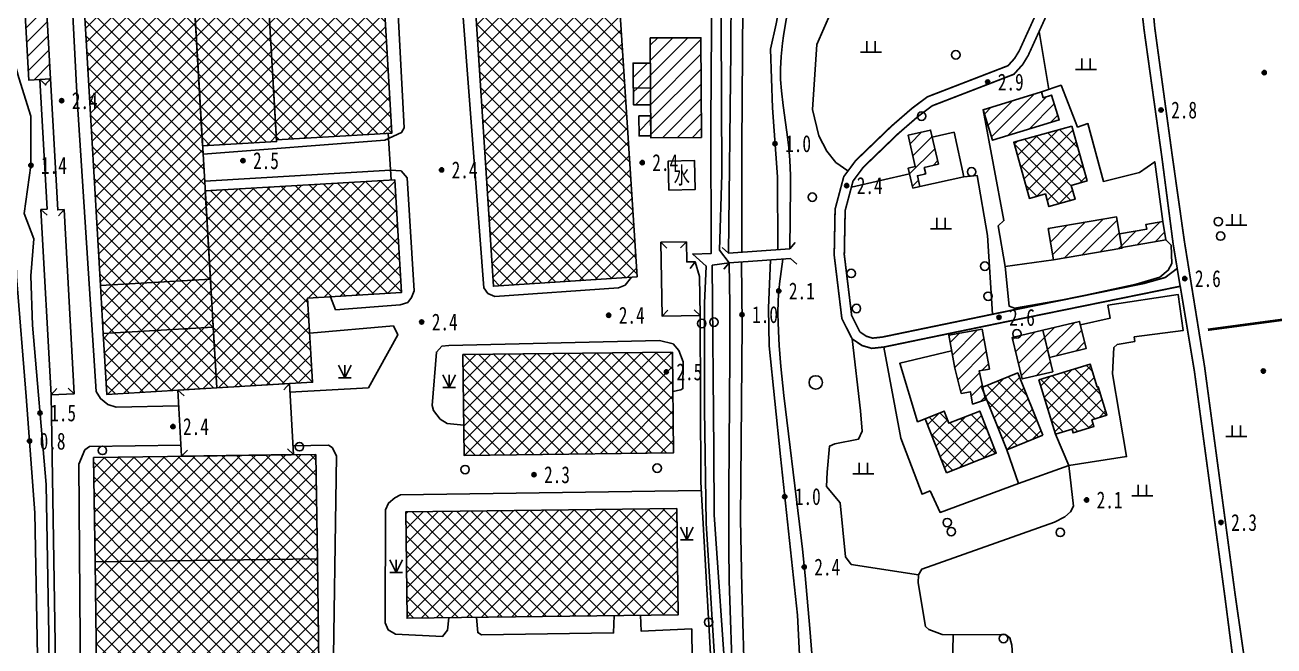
# Model space of a CAD drawing. Header units: metres. Extents: x 494039 to 619385, y 3351420 to 3402703.
# Drawn here: x 586165.7 to 586461.7, y 3394545.2 to 3394692.2 of the extents above; entities that cross this region are included whole.
import ezdxf
from ezdxf.enums import TextEntityAlignment as Align

# ---------------------------------------------------------------- set-up
doc = ezdxf.new("R2010")
doc.units = ezdxf.units.M
for name, pattern in [('10421', [0]), ('2450', [0]), ('4410a', [0]), ('4440', [0]), ('5711', [0]), ('8521', [0]), ('8522', [0]), ('9610', [0])]:
    doc.linetypes.add(name, pattern=pattern)
for name, color, linetype in [('210100', 130, 'Continuous'), ('220200', 130, 'Continuous'), ('261000', 141, 'Continuous'), ('310300', 8, 'Continuous'), ('310500', 8, 'Continuous'), ('310600', 8, 'Continuous'), ('380202', 8, '2450'), ('420500', 8, 'Continuous'), ('430300', 8, 'Continuous'), ('430600', 8, '4440'), ('440100', 8, 'Continuous'), ('510301', 8, 'Continuous'), ('546001', 8, 'Continuous'), ('720100', 8, 'Continuous'), ('760201', 8, '8521'), ('760202', 8, '8522'), ('810100', 8, '9610'), ('810302', 8, 'Continuous'), ('810501', 8, 'Continuous'), ('820200', 8, 'Continuous')]:
    doc.layers.add(name, color=color, linetype=linetype)
pattern_1 = [(45, (0, 0), (-1.767766953, 1.767766953), []), (135, (0, 0), (-1.767766953, -1.767766953), [])]
pattern_2 = [(45, (0, 0), (-1.767766953, 1.767766953), [])]

# ---------------------------------------------------------------- blocks, each defined once
blk = doc.blocks.new('gc170')
at = {"linetype": 'Continuous'}
blk.add_circle((0, 0), 0.5, dxfattribs=at)
blk = doc.blocks.new('p_point')
for radius in [0.25, 0.2, 0.15, 0.1, 0.05]:
    blk.add_circle((0, 0), radius)
blk.add_point((0, 0))
blk = doc.blocks.new('vm')
at = {"linetype": 'Continuous'}
for p, q in [((1.25, 0), (-1.25, 0)), ((-0.5, 0), (-0.5, 1.3)), ((0.5, 1.3), (0.5, 0))]:
    blk.add_line(p, q, dxfattribs=at)
blk = doc.blocks.new('v1')
blk.add_circle((0, 0), 0.8)
blk = doc.blocks.new('gc124')
for p, q in [((-0.75, 1.5), (0, 0)), ((0, 0), (0, 1.5)), ((0, 0), (0.75, 1.5)), ((-0.75, 0), (0.75, 0))]:
    blk.add_line(p, q)
blk = doc.blocks.new('1-3&1-4')
at = {"layer": '310300', "linetype": 'Continuous'}
h = blk.add_hatch(dxfattribs=at)
h.set_pattern_fill('ANSI31', color=8, scale=20, style=0)
h.set_pattern_definition(pattern_2)
h.paths.add_polyline_path([(586171.696, 3394679.4743), (586166.5362, 3394679.1894), (586164.3485, 3394718.8137), (586169.5083, 3394719.0986)])
h = blk.add_hatch(dxfattribs=at)
h.set_pattern_fill('ANSI31', color=8, scale=20, style=0)
h.set_pattern_definition(pattern_2)
h.paths.add_polyline_path([(586325.9522, 3394665.594), (586313.9503, 3394665.5444), (586313.8524, 3394689.1935), (586325.8543, 3394689.2432)])
h = blk.add_hatch(dxfattribs=at)
h.set_pattern_fill('ANSI31', color=8, scale=20, style=0)
h.set_pattern_definition(pattern_2)
h.paths.add_polyline_path([(586313.9015, 3394677.3413), (586309.7908, 3394677.3243), (586309.7664, 3394683.2112), (586313.8771, 3394683.2282)])
h = blk.add_hatch(dxfattribs=at)
h.set_pattern_fill('ANSI31', color=8, scale=20, style=0)
h.set_pattern_definition(pattern_2)
h.paths.add_polyline_path([(586313.9181, 3394673.3307), (586309.8927, 3394673.3141), (586309.8761, 3394677.3246), (586313.9015, 3394677.3413)])
h = blk.add_hatch(dxfattribs=at)
h.set_pattern_fill('ANSI31', color=8, scale=20, style=0)
h.set_pattern_definition(pattern_2)
h.paths.add_polyline_path([(586406.5725, 3394676.4214), (586406.996, 3394675.0349), (586408.9764, 3394675.6398), (586410.7683, 3394669.7732), (586394.9361, 3394664.9374), (586392.7207, 3394672.1905)])
h = blk.add_hatch(dxfattribs=at)
h.set_pattern_fill('ANSI31', color=8, scale=20, style=0)
h.set_pattern_definition(pattern_2)
h.paths.add_polyline_path([(586313.9484, 3394665.9999), (586311.1921, 3394665.9885), (586311.1725, 3394670.7365), (586313.9288, 3394670.7479)])
h = blk.add_hatch(dxfattribs=at)
h.set_pattern_fill('ANSI31', color=8, scale=20, style=0)
h.set_pattern_definition(pattern_2)
h.paths.add_polyline_path([(586382.1385, 3394659.2687), (586378.7964, 3394658.4993), (586379.1441, 3394656.9887), (586377.1668, 3394656.5335), (586377.7468, 3394654.0138), (586376.085, 3394653.6313), (586374.9962, 3394658.3608), (586376.6664, 3394658.7454), (586374.9674, 3394666.1258), (586380.2785, 3394667.3484)])
h = blk.add_hatch(dxfattribs=at)
h.set_pattern_fill('ANSI31', color=8, scale=20, style=0)
h.set_pattern_definition(pattern_2)
h.paths.add_polyline_path([(586409.4185, 3394636.6283), (586408.1558, 3394644.0547), (586424.3519, 3394646.8085), (586425.6146, 3394639.3821)])
h = blk.add_hatch(dxfattribs=at)
h.set_pattern_fill('ANSI31', color=8, scale=20, style=0)
h.set_pattern_definition(pattern_2)
h.paths.add_polyline_path([(586425.0395, 3394642.7648), (586431.5295, 3394643.8683), (586431.3352, 3394645.0111), (586435.3256, 3394645.6895), (586436.0617, 3394641.3602), (586425.5813, 3394639.5782)])
h = blk.add_hatch(dxfattribs=at)
h.set_pattern_fill('ANSI31', color=8, scale=20, style=0)
h.set_pattern_definition(pattern_2)
h.paths.add_polyline_path([(586406.9072, 3394619.9896), (586415.6001, 3394622.0575), (586417.1347, 3394615.6065), (586408.4418, 3394613.5386)])
h = blk.add_hatch(dxfattribs=at)
h.set_pattern_fill('ANSI31', color=8, scale=20, style=0)
h.set_pattern_definition(pattern_2)
h.paths.add_polyline_path([(586392.547, 3394620.2302), (586394.2362, 3394610.7861), (586391.7595, 3394610.3431), (586393.2961, 3394603.452), (586390.2451, 3394602.4917), (586389.7222, 3394605.4153), (586387.5499, 3394605.0267), (586385.995, 3394611.0075), (586384.5996, 3394618.8086)])
h = blk.add_hatch(dxfattribs=at)
h.set_pattern_fill('ANSI31', color=8, scale=20, style=0)
h.set_pattern_definition(pattern_2)
h.paths.add_polyline_path([(586409.2469, 3394610.1541), (586401.9958, 3394608.4292), (586399.6561, 3394618.2647), (586406.9072, 3394619.9896)])
at = {"layer": '310500', "linetype": 'Continuous'}
h = blk.add_hatch(dxfattribs=at)
h.set_pattern_fill('ANSI37', color=8, scale=20, style=0)
h.set_pattern_definition(pattern_1)
h.paths.add_polyline_path([(586209.6029, 3394632.0674), (586183.5438, 3394630.5431), (586177.8522, 3394727.8448), (586203.9112, 3394729.3691)])
h = blk.add_hatch(dxfattribs=at)
h.set_pattern_fill('ANSI37', color=8, scale=20, style=0)
h.set_pattern_definition(pattern_1)
h.paths.add_polyline_path([(586203.9112, 3394729.3691), (586221.4561, 3394730.3954), (586225.3017, 3394664.6524), (586207.7569, 3394663.6261)])
h = blk.add_hatch(dxfattribs=at)
h.set_pattern_fill('ANSI37', color=8, scale=20, style=0)
h.set_pattern_definition(pattern_1)
h.paths.add_polyline_path([(586310.7371, 3394632.6135), (586276.6933, 3394630.4033), (586270.9206, 3394719.3228), (586304.9643, 3394721.5329)])
h = blk.add_hatch(dxfattribs=at)
h.set_pattern_fill('ANSI37', color=8, scale=20, style=0)
h.set_pattern_definition(pattern_1)
h.paths.add_polyline_path([(586222.51, 3394712.3787), (586249.8599, 3394713.9785), (586252.6272, 3394666.6699), (586225.2773, 3394665.0701)])
h = blk.add_hatch(dxfattribs=at)
h.set_pattern_fill('ANSI37', color=8, scale=20, style=0)
h.set_pattern_definition(pattern_1)
h.paths.add_polyline_path([(586413.7272, 3394668.3282), (586417.3845, 3394655.322), (586413.6279, 3394654.2657), (586414.5494, 3394650.9888), (586408.3354, 3394649.2415), (586407.4878, 3394652.2557), (586403.7197, 3394651.1961), (586399.9886, 3394664.465)])
h = blk.add_hatch(dxfattribs=at)
h.set_pattern_fill('ANSI37', color=8, scale=20, style=0)
h.set_pattern_definition(pattern_1)
h.paths.add_polyline_path([(586208.3798, 3394652.9766), (586253.3112, 3394655.6048), (586254.8736, 3394628.8953), (586232.6517, 3394627.5954), (586233.819, 3394607.6399), (586211.1095, 3394606.3115)])
h = blk.add_hatch(dxfattribs=at)
h.set_pattern_fill('ANSI37', color=8, scale=20, style=0)
h.set_pattern_definition(pattern_1)
h.paths.add_polyline_path([(586209.6029, 3394632.0674), (586210.2684, 3394620.6901), (586184.2093, 3394619.1658), (586183.5438, 3394630.5431)])
h = blk.add_hatch(dxfattribs=at)
h.set_pattern_fill('ANSI37', color=8, scale=20, style=0)
h.set_pattern_definition(pattern_1)
h.paths.add_polyline_path([(586210.2684, 3394620.6901), (586211.1095, 3394606.3115), (586185.0504, 3394604.7872), (586184.2093, 3394619.1658)])
h = blk.add_hatch(dxfattribs=at)
h.set_pattern_fill('ANSI37', color=8, scale=20, style=0)
h.set_pattern_definition(pattern_1)
h.paths.add_polyline_path([(586319.0927, 3394614.8103), (586319.3861, 3394590.9524), (586269.7381, 3394590.3417), (586269.4446, 3394614.1996)])
h = blk.add_hatch(dxfattribs=at)
h.set_pattern_fill('ANSI37', color=8, scale=20, style=0)
h.set_pattern_definition(pattern_1)
h.paths.add_polyline_path([(586406.9164, 3394595.1373), (586398.36, 3394591.6742), (586392.3983, 3394606.4038), (586400.9547, 3394609.867)])
h = blk.add_hatch(dxfattribs=at)
h.set_pattern_fill('ANSI37', color=8, scale=20, style=0)
h.set_pattern_definition(pattern_1)
h.paths.add_polyline_path([(586405.907, 3394608.198), (586418.1031, 3394611.9722), (586419.7886, 3394606.5254), (586419.9644, 3394606.5798), (586422.0503, 3394599.8394), (586418.5175, 3394598.7461), (586419.0002, 3394597.1861), (586414.0726, 3394595.6611), (586413.7989, 3394596.5454), (586409.8875, 3394595.335)])
h = blk.add_hatch(dxfattribs=at)
h.set_pattern_fill('ANSI37', color=8, scale=20, style=0)
h.set_pattern_definition(pattern_1)
h.paths.add_polyline_path([(586384.0266, 3394586.2203), (586378.9717, 3394599.0201), (586383.509, 3394600.8119), (586384.6381, 3394597.9528), (586391.9293, 3394600.8322), (586395.855, 3394590.8915)])
h = blk.add_hatch(dxfattribs=at)
h.set_pattern_fill('ANSI37', color=8, scale=20, style=0)
h.set_pattern_definition(pattern_1)
h.paths.add_polyline_path([(586234.5936, 3394590.5847), (586234.9482, 3394565.8672), (586182.2714, 3394565.1115), (586181.9168, 3394589.8291)])
h = blk.add_hatch(dxfattribs=at)
h.set_pattern_fill('ANSI37', color=8, scale=20, style=0)
h.set_pattern_definition(pattern_1)
h.paths.add_polyline_path([(586320.1258, 3394577.7483), (586320.4366, 3394552.5766), (586256.2211, 3394551.7837), (586255.9103, 3394576.9554)])
h = blk.add_hatch(dxfattribs=at)
h.set_pattern_fill('ANSI37', color=8, scale=20, style=0)
h.set_pattern_definition(pattern_1)
h.paths.add_polyline_path([(586234.9482, 3394565.8672), (586235.3078, 3394540.7999), (586182.631, 3394540.0443), (586182.2714, 3394565.1115)])
at = {"layer": '210100', "color": 141, "linetype": 'Continuous', "flags": 128}
for points, elevation in [([(586164.6464, 3394926.9738), (586164.2718, 3394906.495), (586163.651, 3394881.4854), (586160.5628, 3394845.7432), (586159.0633, 3394811.3886), (586157.7836, 3394789.1511), (586157.8377, 3394766.6853), (586158.224, 3394729.4074), (586159.1692, 3394695.921), (586160.448, 3394680.9705), (586162.3511, 3394671.8337), (586162.8461, 3394665.923), (586162.8072, 3394654.5864), (586161.9688, 3394648.905), (586163.3776, 3394641.8431), (586163.6428, 3394632.6808), (586165.9363, 3394604.2753), (586168.0237, 3394576.736), (586168.7224, 3394538.547), (586168.7871, 3394501.4883), (586168.3713, 3394481.392), (586165.7957, 3394462.5835)], 0.9096), ([(586338.5512, 3394847.3295), (586337.9283, 3394793.4274), (586336.8241, 3394762.2572), (586336.0146, 3394730.1703), (586335.5886, 3394663.5495), (586335.5578, 3394638.4413)], 0.6837), ([(586344.112, 3394639.0534), (586344.0125, 3394656.2814), (586342.7791, 3394672.6523), (586342.3614, 3394686.5555), (586343.6844, 3394692.5039), (586346.9272, 3394709.5668), (586349.169, 3394720.6063), (586349.7451, 3394730.3342), (586348.8067, 3394753.7814), (586349.4513, 3394760.0249), (586350.9803, 3394768.3069), (586351.6044, 3394777.5145), (586351.0291, 3394793.3626), (586350.3032, 3394816.5599), (586351.7705, 3394820.9455), (586354.0672, 3394824.0829), (586357.7486, 3394827.4753), (586359.4558, 3394830.8524), (586359.8742, 3394836.1293), (586359.8586, 3394837.5712)], 0.6837), ([(586335.4393, 3394636.1314), (586335.6218, 3394621.2414), (586335.2304, 3394575.2649), (586335.5317, 3394558.9788), (586336.2921, 3394534.0542), (586336.0657, 3394520.306), (586335.5515, 3394508.0869), (586333.3582, 3394490.1408), (586330.739, 3394465.5554)], 0.6539), ([(586342.8848, 3394466.038), (586341.7323, 3394470.6204), (586342.1026, 3394479.6089), (586344.5017, 3394504.6781), (586345.9479, 3394508.8282), (586348.6413, 3394513.8097), (586349.6419, 3394518.2334), (586350.1219, 3394525.8037), (586348.7179, 3394552.4747), (586344.7096, 3394590.0892), (586342.0441, 3394616.3109), (586341.8387, 3394625.1647), (586342.3437, 3394636.6255)], 0.6539)]:
    blk.add_lwpolyline(points, dxfattribs=dict(at, elevation=elevation))
at = {"layer": '220200', "color": 141, "linetype": 'Continuous', "const_width": 0.6, "flags": 128}
blk.add_lwpolyline([(586446.0142, 3394620.0849), (586517.481, 3394629.6289), (586592.1398, 3394639.8731), (586637.845, 3394646.2445)], dxfattribs=at)
at = {"layer": '261000', "color": 141, "linetype": '10421', "elevation": 3.9454, "flags": 128}
blk.add_lwpolyline([(586318.2722, 3394653.1231), (586318.1172, 3394660.0314), (586324.3314, 3394660.1708), (586324.4864, 3394653.2625)], close=True, dxfattribs=at)
at = {"layer": '310300', "color": 8, "linetype": 'Continuous', "flags": 128}
for points in [[(586171.696, 3394679.4743), (586166.5362, 3394679.1894), (586164.3485, 3394718.8137), (586169.5083, 3394719.0986)], [(586406.5725, 3394676.4214), (586406.996, 3394675.0349), (586408.9764, 3394675.6398), (586410.7683, 3394669.7732), (586394.9361, 3394664.9374), (586392.7207, 3394672.1905)], [(586313.9484, 3394665.9999), (586311.1921, 3394665.9885), (586311.1725, 3394670.7365), (586313.9288, 3394670.7479)], [(586382.1385, 3394659.2687), (586378.7964, 3394658.4993), (586379.1441, 3394656.9887), (586377.1668, 3394656.5335), (586377.7468, 3394654.0138), (586376.085, 3394653.6313), (586374.9962, 3394658.3608), (586376.6664, 3394658.7454), (586374.9674, 3394666.1258), (586380.2785, 3394667.3484)], [(586409.4185, 3394636.6283), (586408.1558, 3394644.0547), (586424.3519, 3394646.8085), (586425.6146, 3394639.3821)], [(586425.0395, 3394642.7648), (586431.5295, 3394643.8683), (586431.3352, 3394645.0111), (586435.3256, 3394645.6895), (586436.0617, 3394641.3602), (586425.5813, 3394639.5782)], [(586406.9072, 3394619.9896), (586415.6001, 3394622.0575), (586417.1347, 3394615.6065), (586408.4418, 3394613.5386)], [(586392.547, 3394620.2302), (586394.2362, 3394610.7861), (586391.7595, 3394610.3431), (586393.2961, 3394603.452), (586390.2451, 3394602.4917), (586389.7222, 3394605.4153), (586387.5499, 3394605.0267), (586385.995, 3394611.0075), (586384.5996, 3394618.8086)]]:
    blk.add_lwpolyline(points, close=True, dxfattribs=at)
for points, elevation in [([(586325.9522, 3394665.594), (586313.9503, 3394665.5444), (586313.8524, 3394689.1935), (586325.8543, 3394689.2432)], 6.3314), ([(586313.9015, 3394677.3413), (586309.7908, 3394677.3243), (586309.7664, 3394683.2112), (586313.8771, 3394683.2282)], 5.9523), ([(586313.9181, 3394673.3307), (586309.8927, 3394673.3141), (586309.8761, 3394677.3246), (586313.9015, 3394677.3413)], 5.9077), ([(586409.2469, 3394610.1541), (586401.9958, 3394608.4292), (586399.6561, 3394618.2647), (586406.9072, 3394619.9896)], 6.1639)]:
    blk.add_lwpolyline(points, close=True, dxfattribs=dict(at, elevation=elevation))
at = {"layer": '310500', "color": 8, "linetype": 'Continuous', "flags": 128}
for points, elevation in [([(586209.6029, 3394632.0674), (586183.5438, 3394630.5431), (586177.8522, 3394727.8448), (586203.9112, 3394729.3691)], 20.481), ([(586203.9112, 3394729.3691), (586221.4561, 3394730.3954), (586225.3017, 3394664.6524), (586207.7569, 3394663.6261)], 10.9193), ([(586310.7371, 3394632.6135), (586276.6933, 3394630.4033), (586270.9206, 3394719.3228), (586304.9643, 3394721.5329)], 18.9855), ([(586222.51, 3394712.3787), (586249.8599, 3394713.9785), (586252.6272, 3394666.6699), (586225.2773, 3394665.0701)], 26.5106), ([(586208.3798, 3394652.9766), (586253.3112, 3394655.6048), (586254.8736, 3394628.8953), (586232.6517, 3394627.5954), (586233.819, 3394607.6399), (586211.1095, 3394606.3115)], 12.0967), ([(586209.6029, 3394632.0674), (586210.2684, 3394620.6901), (586184.2093, 3394619.1658), (586183.5438, 3394630.5431)], 22.9785), ([(586210.2684, 3394620.6901), (586211.1095, 3394606.3115), (586185.0504, 3394604.7872), (586184.2093, 3394619.1658)], 10.8836), ([(586319.0927, 3394614.8103), (586319.3861, 3394590.9524), (586269.7381, 3394590.3417), (586269.4446, 3394614.1996)], 12.6794), ([(586406.9164, 3394595.1373), (586398.36, 3394591.6742), (586392.3983, 3394606.4038), (586400.9547, 3394609.867)], 13.5398), ([(586384.0266, 3394586.2203), (586378.9717, 3394599.0201), (586383.509, 3394600.8119), (586384.6381, 3394597.9528), (586391.9293, 3394600.8322), (586395.855, 3394590.8915)], 11.0647), ([(586234.5936, 3394590.5847), (586234.9482, 3394565.8672), (586182.2714, 3394565.1115), (586181.9168, 3394589.8291)], 12.0967), ([(586320.1258, 3394577.7483), (586320.4366, 3394552.5766), (586256.2211, 3394551.7837), (586255.9103, 3394576.9554)], 11.7875), ([(586234.9482, 3394565.8672), (586235.3078, 3394540.7999), (586182.631, 3394540.0443), (586182.2714, 3394565.1115)], 12.0967)]:
    blk.add_lwpolyline(points, close=True, dxfattribs=dict(at, elevation=elevation))
for points in [[(586413.7272, 3394668.3282), (586417.3845, 3394655.322), (586413.6279, 3394654.2657), (586414.5494, 3394650.9888), (586408.3354, 3394649.2415), (586407.4878, 3394652.2557), (586403.7197, 3394651.1961), (586399.9886, 3394664.465)], [(586405.907, 3394608.198), (586418.1031, 3394611.9722), (586419.7886, 3394606.5254), (586419.9644, 3394606.5798), (586422.0503, 3394599.8394), (586418.5175, 3394598.7461), (586419.0002, 3394597.1861), (586414.0726, 3394595.6611), (586413.7989, 3394596.5454), (586409.8875, 3394595.335)]]:
    blk.add_lwpolyline(points, close=True, dxfattribs=at)
at = {"layer": '310600', "color": 8, "linetype": 'Continuous'}
for p, q in [((586169.2003, 3394679.3365), (586170.6903, 3394678.0024)), ((586171.696, 3394679.4743), (586170.3619, 3394677.9843)), ((586169.4428, 3394648.5584), (586170.9328, 3394647.2243)), ((586174.9444, 3394648.5505), (586173.6103, 3394647.0605)), ((586316.3678, 3394640.8025), (586317.8044, 3394639.4111)), ((586322.4326, 3394640.8994), (586321.0412, 3394639.4628)), ((586324.453, 3394636.196), (586323.272, 3394634.5819)), ((586316.6474, 3394623.3043), (586318.0388, 3394624.7409)), ((586325.6592, 3394623.4482), (586324.2226, 3394624.8396)), ((586228.33, 3394607.3188), (586227.0008, 3394605.8244)), ((586171.8673, 3394604.6449), (586173.2014, 3394606.1349)), ((586177.3517, 3394604.9477), (586175.8617, 3394606.2818)), ((586201.8614, 3394605.7706), (586203.3558, 3394604.4414)), ((586229.3133, 3394590.509), (586227.8486, 3394591.8708)), ((586202.7764, 3394590.1283), (586204.1382, 3394591.593))]:
    blk.add_line(p, q, dxfattribs=at)
at = {"layer": '310600', "color": 8, "linetype": 'Continuous', "flags": 128}
for points in [[(586171.696, 3394679.4743), (586173.408, 3394648.4657), (586174.9444, 3394648.5505), (586177.3517, 3394604.9477), (586171.8673, 3394604.6449), (586169.4428, 3394648.5584), (586170.8952, 3394648.6386), (586169.2003, 3394679.3365)], [(586316.3678, 3394640.8025), (586322.4326, 3394640.8994), (586322.5083, 3394636.1649), (586324.453, 3394636.196), (586325.5119, 3394632.6664), (586325.6592, 3394623.4482), (586316.6474, 3394623.3043)]]:
    blk.add_lwpolyline(points, close=True, dxfattribs=at)
at = {"layer": '310600', "color": 8, "linetype": 'Continuous', "elevation": 10.6522, "flags": 128}
blk.add_lwpolyline([(586228.33, 3394607.3188), (586229.3133, 3394590.509), (586202.7764, 3394590.1283), (586201.8614, 3394605.7706)], close=True, dxfattribs=at)
at = {"layer": '380202', "color": 8, "linetype": '2450', "flags": 128}
for points in [[(586435.3256, 3394645.6895), (586433.429, 3394659.883), (586429.7839, 3394657.3399), (586421.2561, 3394655.2226), (586417.5672, 3394668.9038), (586415.1126, 3394668.0833), (586411.2056, 3394677.978), (586406.5725, 3394676.4214)], [(586392.7207, 3394672.1905), (586397.6685, 3394645.9258), (586396.2864, 3394644.6891), (586397.9679, 3394635.0681), (586409.4185, 3394636.6283)], [(586377.7468, 3394654.0138), (586388.1895, 3394656.316), (586385.8364, 3394666.8456), (586380.6611, 3394665.6861)], [(586397.9679, 3394635.0681), (586398.8782, 3394625.6938), (586400.1512, 3394625.1573), (586413.3423, 3394627.4799), (586429.0162, 3394630.8529), (586434.6213, 3394632.5632), (586436.5917, 3394634.1745), (586437.4491, 3394635.7357), (586437.3198, 3394640.1108), (586436.0617, 3394641.3602)], [(586409.8875, 3394595.335), (586413.034, 3394587.905), (586426.7223, 3394590.045), (586423.415, 3394609.628), (586423.6825, 3394615.8445), (586424.4967, 3394616.5712), (586428.6501, 3394617.3319), (586428.5544, 3394618.3724), (586440.177, 3394619.9401), (586438.9937, 3394628.3976), (586422.3099, 3394625.8865), (586422.8764, 3394622.838), (586415.7992, 3394621.2205)], [(586323.1486, 3394484.3997), (586328.5304, 3394536.2244), (586325.8293, 3394583.9773), (586325.6592, 3394623.4482)], [(586385.2612, 3394615.1097), (586372.9753, 3394612.1567), (586377.1874, 3394598.2826), (586378.9717, 3394599.0201)], [(586171.8673, 3394604.6449), (586173.8605, 3394482.2177), (586239.2562, 3394482.416)], [(586398.36, 3394591.6742), (586401.1193, 3394583.6967), (586413.034, 3394587.905)]]:
    blk.add_lwpolyline(points, dxfattribs=at)
for points, elevation in [([(586252.4043, 3394655.5518), (586251.7332, 3394666.6176)], 4.6951), ([(586380.211, 3394581.9488), (586382.5241, 3394576.8457), (586401.1193, 3394583.6967)], 4.5777)]:
    blk.add_lwpolyline(points, dxfattribs=dict(at, elevation=elevation))
at = {"layer": '420500', "color": 8, "linetype": 'Continuous', "const_width": 0.4, "flags": 128}
for points in [[(586438.7377, 3394634.6106), (586437.7686, 3394640.4024), (586435.1159, 3394660.8198), (586430.89, 3394691.0472), (586428.673, 3394710.213), (586428.1072, 3394721.5909)], [(586431.1268, 3394721.2868), (586431.6651, 3394710.4602), (586433.4149, 3394691.5803), (586437.5253, 3394661.5486), (586440.4448, 3394640.9671), (586445.213, 3394611.3944), (586452.5055, 3394557.0681), (586457.5274, 3394522.3167)], [(586454.5514, 3394521.9317), (586450.0145, 3394557.0032), (586442.7832, 3394610.4326), (586439.4471, 3394630.3713)]]:
    blk.add_lwpolyline(points, dxfattribs=at)
at = {"layer": '430300', "color": 8, "linetype": 'Continuous'}
for p, q in [((586332.4142, 3394638.2163), (586330.9026, 3394639.526)), ((586346.9046, 3394639.2533), (586348.2143, 3394640.7649)), ((586347.0684, 3394636.9636), (586348.5799, 3394635.6539)), ((586332.578, 3394635.9267), (586331.2683, 3394634.4152))]:
    blk.add_line(p, q, dxfattribs=at)
at = {"layer": '430300', "color": 8, "linetype": 'Continuous', "flags": 128}
for points in [[(586332.4142, 3394638.2163), (586346.9046, 3394639.2533)], [(586347.0684, 3394636.9636), (586332.578, 3394635.9267)]]:
    blk.add_lwpolyline(points, dxfattribs=at)
at = {"layer": '430600', "color": 8, "linetype": '4440', "flags": 128}
for points in [[(586207.8707, 3394661.6806), (586250.9659, 3394664.9455), (586254.9026, 3394666.7999), (586255.56, 3394667.8696), (586253.2467, 3394711.2951), (586251.8803, 3394733.5071), (586251.4839, 3394734.0466), (586248.6315, 3394734.9157), (586179.1, 3394730.781), (586177.5872, 3394730.2367), (586176.1371, 3394729.0642), (586175.4548, 3394727.7145), (586175.406, 3394725.2384), (586178.0443, 3394674.6788), (586182.4983, 3394605.4695), (586183.5397, 3394603.7963), (586185.3322, 3394602.4005), (586187.3054, 3394601.7779), (586202.0795, 3394602.0424)], [(586309.4172, 3394632.5278), (586307.8924, 3394630.6669), (586306.3294, 3394630.0063), (586276.9991, 3394627.99), (586275.3718, 3394628.6952), (586274.4185, 3394630.0178), (586267.8938, 3394714.8094)], [(586238.0509, 3394627.9112), (586239.2843, 3394624.8163), (586254.5965, 3394626.0182), (586256.3882, 3394626.5383), (586257.284, 3394627.7562), (586257.9249, 3394629.2781), (586256.2743, 3394656.0829), (586254.7865, 3394657.734), (586252.2618, 3394657.9009), (586208.246, 3394655.2636)], [(586228.4476, 3394605.3077), (586247.0552, 3394606.3382), (586254.0154, 3394618.8606), (586252.9696, 3394620.9759), (586233.1366, 3394619.3071)], [(586183.348, 3394490.0569), (586181.5213, 3394490.1185), (586180.0216, 3394492.2143), (586179.1302, 3394494.8209), (586178.3826, 3394588.2817), (586179.862, 3394591.6472), (586180.9472, 3394592.4545), (586202.6229, 3394592.7531)], [(586229.192, 3394592.5821), (586237.623, 3394592.7207), (586238.478, 3394592.1955), (586239.4892, 3394590.2479), (586238.6014, 3394532.2943), (586239.929, 3394491.1084), (586236.0248, 3394490.8126)], [(586266.1425, 3394551.9062), (586265.8097, 3394548.9238), (586264.61, 3394547.4507), (586253.45, 3394547.9704), (586251.7405, 3394549.0204), (586250.9907, 3394550.6577), (586251.0951, 3394577.4102), (586251.8018, 3394579.039), (586253.3221, 3394580.3152), (586254.6206, 3394580.991), (586325.9386, 3394582.0441)], [(586323.6875, 3394549.2689), (586311.7269, 3394548.7107), (586311.5339, 3394552.4667)], [(586323.6875, 3394549.2689), (586323.922, 3394527.7597), (586323.8151, 3394511.6083), (586323.4625, 3394492.6663)]]:
    blk.add_lwpolyline(points, dxfattribs=at)
for points, elevation in [([(586269.6505, 3394597.4651), (586265.7388, 3394597.884), (586264.0293, 3394598.9343), (586262.4595, 3394600.9304), (586262.1717, 3394602.1386), (586263.1735, 3394614.7854), (586264.4801, 3394616.193), (586266.0745, 3394616.3922), (586316.0628, 3394617.5034), (586319.2591, 3394616.7179), (586320.6396, 3394615.1328), (586321.642, 3394612.4539), (586321.5927, 3394606.1482), (586321.1161, 3394605.8517), (586319.2081, 3394605.4249)], 2.9915), ([(586305.2724, 3394552.3894), (586305.1694, 3394548.318), (586273.8219, 3394547.8328), (586272.9673, 3394548.3578), (586272.6342, 3394551.9864)], 3.0272)]:
    blk.add_lwpolyline(points, dxfattribs=dict(at, elevation=elevation))
at = {"layer": '440100', "color": 8, "linetype": '4410a', "const_width": 0.4, "flags": 128}
for points in [[(586409.8857, 3394706.6423), (586409.1779, 3394703.7555), (586406.9798, 3394698.5983), (586401.2917, 3394686.1367), (586400.2038, 3394684.3516), (586398.6432, 3394682.6101), (586379.515, 3394675.2321), (586375.9072, 3394672.5393), (586370.9367, 3394668.2281), (586362.5289, 3394660.1345), (586359.7079, 3394656.3427), (586357.6538, 3394648.6401), (586357.4411, 3394637.7196), (586359.2615, 3394622.7257), (586361.6985, 3394617.9127)], [(586363.5451, 3394619.554), (586365.0684, 3394618.5381), (586366.5484, 3394618.1053), (586368.8508, 3394618.3537), (586397.289, 3394624.2369), (586430.922, 3394631.0678), (586435.9034, 3394632.4643), (586438.7377, 3394634.6106)]]:
    blk.add_lwpolyline(points, dxfattribs=at)
at = {"layer": '440100', "color": 8, "linetype": 'Continuous', "const_width": 0.4, "flags": 128}
for points in [[(586412.207, 3394706.0732), (586411.4529, 3394702.9973), (586409.1666, 3394697.6333), (586403.4068, 3394685.0146), (586402.1304, 3394682.9201), (586400.0395, 3394680.587), (586380.6815, 3394673.1202), (586377.407, 3394670.6763), (586372.5496, 3394666.4632), (586364.3287, 3394658.5495), (586361.8992, 3394655.2839), (586360.0378, 3394648.304), (586359.834, 3394637.841), (586361.5837, 3394623.4291), (586363.5451, 3394619.554)], [(586361.6985, 3394617.9127), (586364.0465, 3394616.3468), (586366.333, 3394615.6781), (586369.2219, 3394615.9898), (586397.7689, 3394621.8955), (586439.4471, 3394630.3713)]]:
    blk.add_lwpolyline(points, dxfattribs=at)
at = {"layer": '546001', "color": 8, "linetype": '5711', "flags": 128}
for points in [[(586329.338, 3394851.5489), (586328.2559, 3394843.7379), (586327.3536, 3394813.1052), (586326.9106, 3394802.3447), (586328.3458, 3394802.0504), (586328.4446, 3394797.2972), (586332.3503, 3394797.3774), (586331.2922, 3394747.654), (586330.6313, 3394692.5244), (586330.7804, 3394656.8902), (586330.2745, 3394638.94), (586332.578, 3394635.9267), (586328.5523, 3394635.3413), (586328.9005, 3394591.5002), (586328.9618, 3394576.2677), (586331.9064, 3394534.2686), (586327.8905, 3394491.1402), (586328.1644, 3394489.9385), (586328.8769, 3394489.0835), (586345.1304, 3394488.9959)], [(586330.4024, 3394485.4354), (586326.0906, 3394486.8561), (586329.5357, 3394534.9916), (586327.1084, 3394574.2697), (586326.7126, 3394601.2739), (586326.7374, 3394626.4073), (586327.1147, 3394635.1469), (586323.9295, 3394637.986), (586328.2673, 3394638.114), (586328.1992, 3394668.7483), (586328.428, 3394703.0284), (586328.7727, 3394739.4454), (586329.3882, 3394777.0234), (586330.2415, 3394799.4507), (586332.7104, 3394799.4034), (586331.848, 3394816.1832), (586330.5986, 3394819.1428)]]:
    blk.add_lwpolyline(points, dxfattribs=at)
at = {"layer": '760201', "color": 8, "linetype": '8521', "flags": 128}
for points, elevation in [([(586335.6283, 3394848.6681), (586335.5456, 3394833.0045), (586335.5325, 3394800.6218), (586335.4306, 3394787.8665), (586335.1415, 3394776.5495), (586334.9175, 3394770.8124), (586333.5749, 3394741.1751), (586333.3549, 3394734.4807), (586333.2266, 3394728.6486), (586333.0905, 3394715.5227), (586332.9414, 3394686.0572), (586332.4142, 3394638.2163)], 2.8422), ([(586346.4994, 3394505.1339), (586347.0973, 3394506.1595), (586347.7012, 3394507.0801), (586349.496, 3394509.3608), (586350.3613, 3394510.6195), (586350.64, 3394511.1429), (586351.0756, 3394512.1726), (586351.5039, 3394513.5371), (586352.1587, 3394516.4949), (586352.3684, 3394517.7789), (586352.6808, 3394520.3559), (586352.9229, 3394524.2052), (586352.9568, 3394527.7882), (586352.7921, 3394533.1663), (586352.4184, 3394539.4435), (586351.6515, 3394549.3091), (586350.5281, 3394561.8592), (586349.8976, 3394568.1244), (586349.2327, 3394574.0351), (586345.5433, 3394604.5233), (586344.8166, 3394611.4193), (586344.4039, 3394616.3576), (586344.2129, 3394619.7339), (586344.1412, 3394621.884), (586344.1157, 3394623.7952), (586344.1786, 3394627.1356), (586344.2926, 3394629.0395), (586344.4749, 3394630.9422), (586345.2282, 3394636.8319)], 2.5449)]:
    blk.add_lwpolyline(points, dxfattribs=dict(at, elevation=elevation))
for points in [[(586346.9046, 3394639.2533), (586347.0631, 3394654.0039), (586347.055, 3394656.5994), (586346.9396, 3394660.2281), (586346.6982, 3394663.1884), (586346.4742, 3394665.111), (586345.3421, 3394673.1723), (586344.9324, 3394676.6275), (586344.7322, 3394679.3182), (586344.6998, 3394681.9067), (586344.8475, 3394684.777), (586345.1702, 3394687.9329), (586345.402, 3394689.651), (586345.9704, 3394693.0733), (586346.769, 3394696.8235), (586350.051, 3394709.4064), (586350.8845, 3394713.0743), (586351.2609, 3394715.1271), (586351.5404, 3394717.0956), (586351.8595, 3394720.2669), (586352.0011, 3394722.2582), (586352.2154, 3394727.0525), (586352.2753, 3394729.8531), (586352.2659, 3394734.6495), (586352.1692, 3394737.7303), (586351.5963, 3394749.6515), (586351.5446, 3394752.1658), (586351.6011, 3394755.4854), (586351.7887, 3394757.9012), (586352.0804, 3394759.8543), (586352.3304, 3394760.9936), (586353.4506, 3394765.0245), (586353.7531, 3394766.5414), (586353.9812, 3394768.0699), (586354.2734, 3394771.1528), (586354.4352, 3394775.0381), (586354.4536, 3394780.5095), (586354.2643, 3394789.1365), (586353.8843, 3394799.3269), (586353.3004, 3394810.6372), (586353.2817, 3394813.6627), (586353.3323, 3394815.0436), (586353.4988, 3394817.0461), (586353.7379, 3394818.5391), (586354.0162, 3394819.5071), (586354.3908, 3394820.3235), (586354.9357, 3394821.1414), (586355.593, 3394821.8948), (586356.5289, 3394822.766), (586360.4448, 3394825.7801), (586361.002, 3394826.2586), (586361.8479, 3394827.0908), (586362.535, 3394827.9266), (586363.1961, 3394828.9346), (586363.7583, 3394830.0131), (586364.2202, 3394831.1421), (586364.5775, 3394832.3034), (586364.8491, 3394833.6458), (586364.9539, 3394834.5224), (586364.984, 3394835.2239)], [(586332.578, 3394635.9267), (586332.7013, 3394625.9717), (586332.7396, 3394614.098), (586332.4676, 3394581.7468), (586332.4556, 3394568.5674), (586332.5695, 3394560.6266), (586333.4342, 3394535.0342), (586333.5597, 3394527.5078), (586333.4777, 3394520.2208), (586333.1059, 3394509.0623)], [(586413.034, 3394587.905), (586414.1158, 3394578.2993), (586413.4381, 3394576.9971), (586412.0622, 3394575.7557), (586409.6858, 3394574.5155), (586378.2274, 3394563.4026), (586377.4059, 3394562.066), (586377.3304, 3394560.1481), (586379.1028, 3394549.8512), (586379.876, 3394549.1312), (586383.0519, 3394547.9163), (586398.0959, 3394547.8795), (586399.1014, 3394547.1393), (586399.5119, 3394545.4141), (586400.9859, 3394524.1247)]]:
    blk.add_lwpolyline(points, dxfattribs=at)
at = {"layer": '760202', "color": 8, "linetype": '8522', "flags": 128}
blk.add_lwpolyline([(586168.2674, 3394462.6611), (586169.0052, 3394469.5862), (586171.2071, 3394481.0801), (586171.7573, 3394497.4901), (586171.3088, 3394547.8485), (586170.712, 3394583.4074), (586167.4149, 3394621.1849), (586167.0322, 3394632.8467), (586167.7954, 3394641.5949), (586165.4397, 3394647.6498), (586167.0661, 3394659.0008), (586167.033, 3394670.6327), (586164.1729, 3394679.7628), (586162.4134, 3394686.1892), (586160.7197, 3394722.9903), (586160.419, 3394786.0399), (586163.5327, 3394848.6594), (586166.1388, 3394879.8806), (586166.4668, 3394885.2111), (586167.1201, 3394925.8409)], dxfattribs=at)
at = {"layer": '810100', "color": 8, "linetype": '9610', "flags": 128}
for points in [[(586349.8993, 3394708.817), (586370.1836, 3394711.7402), (586371.9577, 3394712.7118), (586372.8859, 3394714.9402), (586373.3872, 3394719.3465), (586374.9314, 3394720.9015), (586378.8654, 3394720.8395), (586382.2574, 3394720.3743), (586383.1032, 3394719.1175), (586385.664, 3394702.956), (586385.4518, 3394702.0625), (586383.4317, 3394701.3912), (586358.4947, 3394696.69), (586356.055, 3394693.9173), (586353.3604, 3394687.6178), (586352.2918, 3394672.2166), (586353.7701, 3394666.0039), (586355.6671, 3394662.3357), (586357.852, 3394659.6666), (586360.7102, 3394657.6899)], [(586439.4471, 3394630.3713), (586438.7377, 3394634.6106)], [(586377.4059, 3394562.066), (586361.4724, 3394564.483), (586360.1172, 3394566.3468), (586358.82, 3394579.076), (586355.6086, 3394582.965), (586355.7976, 3394586.3843), (586356.3319, 3394592.5381), (586357.5641, 3394593.1067), (586363.2317, 3394594.1903), (586364.0696, 3394596.0323), (586363.6509, 3394600.8563), (586361.6985, 3394617.9127)], [(586369.2219, 3394615.9898), (586373.2196, 3394594.3863), (586378.2693, 3394581.1194), (586380.211, 3394581.9488)], [(586385.4697, 3394540.2866), (586385.6081, 3394547.91)]]:
    blk.add_lwpolyline(points, dxfattribs=at)
for points, elevation in [([(586408.2828, 3394676.996), (586405.9949, 3394690.6846)], 3.2948), ([(586375.3083, 3394657.0051), (586361.5197, 3394653.8608)], 2.9024), ([(586388.1895, 3394656.316), (586391.348, 3394656.5715), (586393.8112, 3394642.3849), (586394.9527, 3394623.7536)], 2.938)]:
    blk.add_lwpolyline(points, dxfattribs=dict(at, elevation=elevation))
at = {"layer": '510301', "color": 8, "linetype": 'Continuous', "xscale": 2, "yscale": 2}
for p in [(586386.2658, 3394685.196, 3.6326), (586378.1439, 3394670.6679, 3.7218), (586390.0051, 3394657.4848, 3.6772), (586352.2598, 3394651.4828, 9.9432), (586448.474, 3394645.6898, 2.9458), (586449.0155, 3394642.2627, 2.9458), (586393.1347, 3394635.1321, 3.2535), (586361.4644, 3394633.4211, 3.2535), (586393.9013, 3394628.0219, 3.7749), (586362.7065, 3394625.1073, 3.2312), (586326.0557, 3394621.5712, 7.6365), (586328.9477, 3394621.8941, 7.6365), (586400.7448, 3394619.112, 5.2021), (586183.9991, 3394591.524, 10.9706), (586230.7013, 3394592.3941, 10.9706), (586269.9667, 3394586.9762, 7.7854), (586315.4828, 3394587.304, 3.8857), (586384.2383, 3394574.4251, 3.8857), (586385.1783, 3394572.2779, 4.1529), (586411.0176, 3394572.1, 2.9339), (586327.6648, 3394550.8291, 8.0533), (586397.5692, 3394546.9834, 3.5583)]:
    blk.add_blockref('gc170', p, dxfattribs=at)
at = {"layer": '720100', "color": 8, "linetype": 'Continuous', "xscale": 2, "yscale": 2, "zscale": 2}
for p in [(586459.3541, 3394680.974, 2.2212), (586393.8232, 3394678.7393, 2.8519), (586174.3528, 3394674.3293, 2.4333), (586434.9058, 3394672.1264, 2.801), (586343.4192, 3394664.1568, 1.0106), (586217.313, 3394660.1301, 2.5025), (586311.934, 3394659.6711, 2.4097), (586167.0661, 3394659.0008, 1.4367), (586264.3812, 3394657.9429, 2.4122), (586360.3854, 3394654.2274, 2.3911), (586440.5373, 3394632.2027, 2.614), (586344.3117, 3394629.2771, 2.1143), (586259.6688, 3394621.919, 2.3759), (586303.9942, 3394623.5251, 2.3568), (586335.5918, 3394623.6841, 1.0106), (586396.4843, 3394623.017, 2.6045), (586317.6444, 3394610.1189, 2.4517), (586459.1431, 3394610.2983, 2.0787), (586169.2284, 3394600.4064, 1.4631), (586200.7176, 3394597.1646, 2.3894), (586166.7374, 3394593.7064, 0.8), (586286.2866, 3394585.7657, 2.3375), (586345.7211, 3394580.5977, 1.0106), (586417.2419, 3394579.7878, 2.083), (586449.1135, 3394574.4557, 2.2967), (586350.327, 3394563.9024, 2.3554)]:
    blk.add_blockref('p_point', p, dxfattribs=at)
at = {"layer": '810302', "color": 8, "linetype": 'Continuous', "xscale": 2, "yscale": 2}
for p in [(586366.1833, 3394685.7829, 2.605), (586417.1149, 3394681.6872, 2.605), (586382.7616, 3394644.009, 2.605), (586452.7293, 3394644.8243), (586452.7293, 3394594.8243), (586364.3663, 3394585.9343, 2.605), (586430.4499, 3394580.7814)]:
    blk.add_blockref('vm', p, dxfattribs=at)
at = {"layer": '810501', "color": 8, "linetype": 'Continuous', "xscale": 2, "yscale": 2}
blk.add_blockref('v1', (586353.0722, 3394607.6125, 4.6425), dxfattribs=at)
at = {"layer": '820200', "color": 8, "linetype": 'Continuous', "xscale": 2, "yscale": 2}
for p in [(586241.4578, 3394608.7288, 4.4938), (586266.1755, 3394606.4246, 4.4046), (586322.4987, 3394570.328, 3.7802), (586253.6245, 3394562.5874, 3.9586)]:
    blk.add_blockref('gc124', p, dxfattribs=at)
at = {"color": 8, "width": 0.75}
blk.add_text('水', height=4, dxfattribs=at).set_placement((586321.3018, 3394656.647, 3.9454), align=Align.MIDDLE_CENTER)
at = {"layer": '720100', "color": 8, "width": 0.75}
for s, p in [('2.9', (586396.2232, 3394678.7393, 2.8519)), ('2.4', (586176.7528, 3394674.3293, 2.4333)), ('2.8', (586437.3058, 3394672.1264, 2.801)), ('1.0', (586345.8192, 3394664.1568, 1.0106)), ('1.4', (586169.4661, 3394659.0008, 1.4367)), ('2.5', (586219.713, 3394660.1301, 2.5025)), ('2.4', (586266.7812, 3394657.9429, 2.4122)), ('2.4', (586314.334, 3394659.6711, 2.4097)), ('2.4', (586362.7854, 3394654.2274, 2.3911)), ('2.6', (586442.9373, 3394632.2027, 2.614)), ('2.1', (586346.7117, 3394629.2771, 2.1143)), ('2.4', (586306.3942, 3394623.5251, 2.3568)), ('1.0', (586337.9918, 3394623.6841, 1.0106)), ('2.6', (586398.8843, 3394623.017, 2.6045)), ('2.4', (586262.0688, 3394621.919, 2.3759)), ('2.5', (586320.0444, 3394610.1189, 2.4517)), ('1.5', (586171.6284, 3394600.4064, 1.4631)), ('2.4', (586203.1176, 3394597.1646, 2.3894)), ('0.8', (586169.1374, 3394593.7064, 0.8)), ('2.3', (586288.6866, 3394585.7657, 2.3375)), ('1.0', (586348.1211, 3394580.5977, 1.0106)), ('2.1', (586419.6419, 3394579.7878, 2.083)), ('2.3', (586451.5135, 3394574.4557, 2.2967)), ('2.4', (586352.727, 3394563.9024, 2.3554))]:
    blk.add_text(s, height=4, dxfattribs=at).set_placement(p, align=Align.MIDDLE_LEFT)

msp = doc.modelspace()

# ---------------------------------------------------------------- block references
msp.add_blockref('1-3&1-4', (0, 0))

doc.saveas('drawing.dxf')
